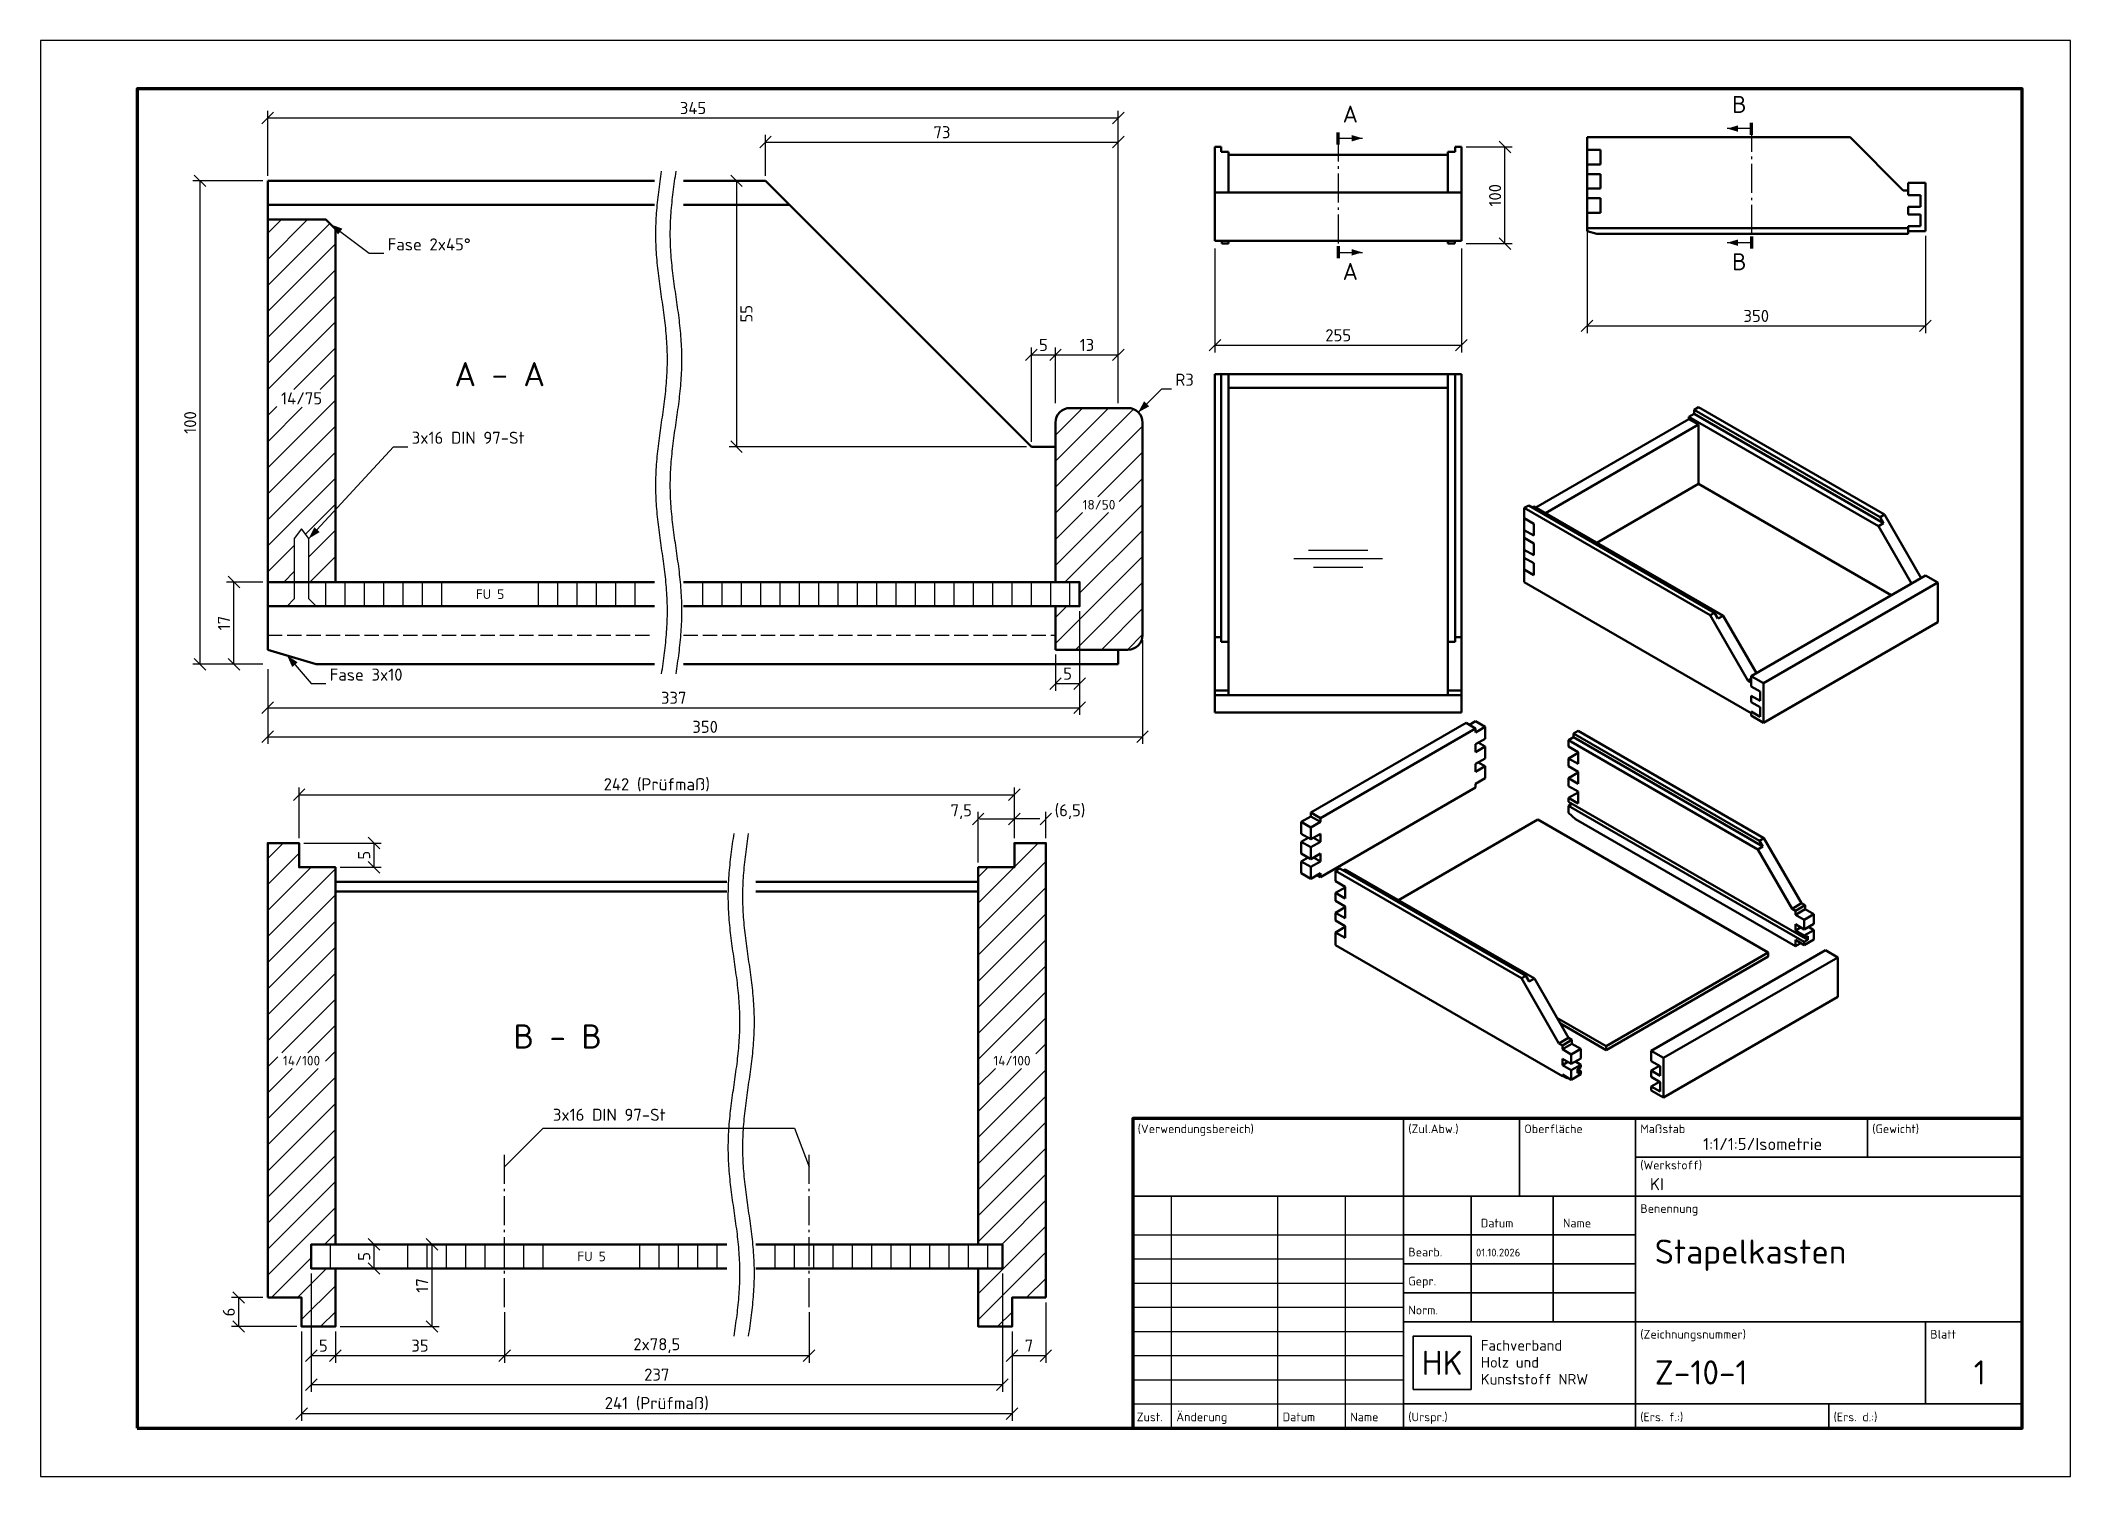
# Model space of a CAD drawing. Header units: millimetres. Extents: x 0 to 420, y 0 to 297.
import ezdxf
from ezdxf.enums import TextEntityAlignment as Align

# ---------------------------------------------------------------- set-up
doc = ezdxf.new("R2010")
doc.units = ezdxf.units.MM
doc.linetypes.add('ISO_STRICHPUNKT', pattern=[8.5, 6, -1, 0.5, -1])
doc.linetypes.add('ISO_VERDECKT', pattern=[4, 3, -1])
for name, color, linetype, lineweight in [('Bemassung', 3, 'Continuous', 25), ('Duenn', 8, 'Continuous', 25), ('Kontur', 7, 'Continuous', 50), ('Mittellinie', 1, 'ISO_STRICHPUNKT', 25), ('Rahmen', 7, 'Continuous', 70), ('Schnittverlauf', 1, 'Continuous', 70), ('Schraffur', 8, 'Continuous', 18), ('Schriftfeld', 7, 'Continuous', 35), ('Text', 7, 'Continuous', 25), ('Verdeckt', 6, 'ISO_VERDECKT', 25)]:
    doc.layers.add(name, color=color, linetype=linetype, lineweight=lineweight)
doc.styles.add('ISO', font='isocpeur.ttf')
doc.dimstyles.new('TISCHLER', dxfattribs={"dimtxt": 2.5, "dimasz": 2.5, "dimexe": 1.5, "dimexo": 1, "dimgap": 0.8, "dimtad": 1, "dimdec": 1, "dimtxsty": 'ISO', "dimtsz": 1.2, "dimcen": 2.5, "dimclrd": 3, "dimclre": 3, "dimclrt": 7, "dimazin": 3, "dimtfac": 1, "dimtmove": 0, "dimatfit": 3, "dimlwd": 25, "dimlwe": 25})

msp = doc.modelspace()

# ---------------------------------------------------------------- hatches: boundary and pattern name
at = {"layer": 'Schraffur'}
h = msp.add_hatch(dxfattribs=at)
h.set_pattern_fill('ANSI31', scale=1.2)
h.paths.add_polyline_path([(47, 185), (61, 185), (61, 258), (59, 260), (47, 260)])
h.paths.add_polyline_path([(55.5, 185), (55.5, 194), (54, 196), (52.5, 194), (52.5, 185)])
h.paths.add_polyline_path([(48.9, 221.15), (59.1, 221.15), (59.1, 224.85), (48.9, 224.85)])
h = msp.add_hatch(dxfattribs=at)
h.set_pattern_fill('ANSI31', scale=1.2)
h.paths.add_polyline_path([(210, 171), (225, 171, 0.414214), (228, 174), (228, 218, 0.414214), (225, 221), (213, 221, 0.414214), (210, 218), (210, 185), (215, 185), (215, 180), (210, 180)])
h.paths.add_polyline_path([(214.8, 199.4), (223.2, 199.4), (223.2, 202.6), (214.8, 202.6)])
h = msp.add_hatch(dxfattribs=at)
h.set_pattern_fill('ANSI31', scale=1.2)
h.paths.add_polyline_path([(47, 37), (47, 131), (53.5, 131), (53.5, 126), (61, 126), (61, 48), (56, 48), (56, 43), (61, 43), (61, 31), (54, 31), (54, 37)])
h.paths.add_polyline_path([(49.08, 84.4), (58.92, 84.4), (58.92, 87.6), (49.08, 87.6)])
h = msp.add_hatch(dxfattribs=at)
h.set_pattern_fill('ANSI31', scale=1.2)
h.paths.add_polyline_path([(208, 37), (208, 131), (201.5, 131), (201.5, 126), (194, 126), (194, 48), (199, 48), (199, 43), (194, 43), (194, 31), (201, 31), (201, 37)])
h.paths.add_polyline_path([(196.08, 84.4), (205.92, 84.4), (205.92, 87.6), (196.08, 87.6)])

# ---------------------------------------------------------------- linework, layer by layer
at = {"layer": 'Bemassung'}
for p, q in [((354, 278.8), (349, 278.8)), ((268.5, 276.8), (273.5, 276.8)), ((268.5, 253.2), (273.5, 253.2)), ((354, 255.2), (349, 255.2))]:
    msp.add_line(p, q, dxfattribs=at)
for points in [[(60, 259), (68, 253), (71, 253)], [(227.1, 220.1), (232, 225), (234, 225)], [(55.5, 194), (73, 213), (76, 213)], [(51, 169.8), (56, 164), (59, 164)], [(96, 64), (104, 72), (156, 72), (159, 64)]]:
    msp.add_lwpolyline(points, dxfattribs=at)
for points in [[(273.5, 276.8), (271.3, 277.46), (271.3, 276.14)], [(349, 278.8), (351.2, 278.14), (351.2, 279.46)], [(60, 259), (61.55, 256.9), (62.45, 258.1)], [(273.5, 253.2), (271.3, 253.86), (271.3, 252.54)], [(349, 255.2), (351.2, 254.54), (351.2, 255.86)], [(227.1, 220.1), (229.4, 221.34), (228.34, 222.4)], [(55.5, 194), (57.75, 195.33), (56.64, 196.35)], [(51, 169.8), (52.06, 167.42), (53.2, 168.4)]]:
    msp.add_solid(points, dxfattribs=at)
at = {"layer": 'Duenn'}
for p, q in [((259.32, 189.85), (277.68, 189.85)), ((262.38, 191.6), (274.62, 191.6)), ((59, 180), (59, 185)), ((63, 180), (63, 185)), ((67, 180), (67, 185)), ((71, 180), (71, 185)), ((75, 180), (75, 185)), ((79, 180), (79, 185)), ((83, 180), (83, 185)), ((103, 180), (103, 185)), ((107, 180), (107, 185)), ((111, 180), (111, 185)), ((115, 180), (115, 185)), ((119, 180), (119, 185)), ((123, 180), (123, 185)), ((137, 180), (137, 185)), ((141, 180), (141, 185)), ((145, 180), (145, 185)), ((149, 180), (149, 185)), ((153, 180), (153, 185)), ((157, 180), (157, 185)), ((161, 180), (161, 185)), ((165, 180), (165, 185)), ((169, 180), (169, 185)), ((173, 180), (173, 185)), ((177, 180), (177, 185)), ((181, 180), (181, 185)), ((185, 180), (185, 185)), ((189, 180), (189, 185)), ((193, 180), (193, 185)), ((197, 180), (197, 185)), ((201, 180), (201, 185)), ((205, 180), (205, 185)), ((209, 180), (209, 185)), ((213, 180), (213, 185)), ((263.4, 188.1), (273.6, 188.1)), ((234, 10), (234, 58)), ((256, 10), (256, 58)), ((270, 10), (270, 58)), ((60, 43), (60, 48)), ((76, 43), (76, 48)), ((80, 43), (80, 48)), ((84, 43), (84, 48)), ((88, 43), (88, 48)), ((92, 43), (92, 48)), ((96, 43), (96, 48)), ((100, 43), (100, 48)), ((104, 43), (104, 48)), ((124, 43), (124, 48)), ((128, 43), (128, 48)), ((132, 43), (132, 48)), ((136, 43), (136, 48)), ((140, 43), (140, 48)), ((152, 43), (152, 48)), ((156, 43), (156, 48)), ((160, 43), (160, 48)), ((164, 43), (164, 48)), ((168, 43), (168, 48)), ((172, 43), (172, 48)), ((176, 43), (176, 48)), ((180, 43), (180, 48)), ((184, 43), (184, 48)), ((188, 43), (188, 48)), ((192, 43), (192, 48)), ((196, 43), (196, 48)), ((226, 50), (282, 50)), ((226, 45), (282, 45)), ((226, 40), (282, 40)), ((226, 35), (282, 35)), ((226, 30), (282, 30)), ((226, 25), (282, 25)), ((226, 20), (282, 20)), ((226, 15), (282, 15))]:
    msp.add_line(p, q, dxfattribs=at)
for points in [[(0, 0), (420, 0), (420, 297), (0, 297)], [(51, 180), (57, 180), (55.5, 181.5), (55.5, 194), (54, 196), (52.5, 194), (52.5, 181.5)]]:
    msp.add_lwpolyline(points, close=True, dxfattribs=at)
for points in [[(128.5, 166), (129.1, 170.33), (129.54, 174.67), (129.7, 179), (129.54, 183.33), (129.1, 187.67), (128.5, 192), (127.9, 196.33), (127.46, 200.67), (127.3, 205), (127.46, 209.33), (127.9, 213.67), (128.5, 218), (129.1, 222.33), (129.54, 226.67), (129.7, 231), (129.54, 235.33), (129.1, 239.67), (128.5, 244), (127.9, 248.33), (127.46, 252.67), (127.3, 257), (127.46, 261.33), (127.9, 265.67), (128.5, 270)], [(131.5, 166), (132.1, 170.33), (132.54, 174.67), (132.7, 179), (132.54, 183.33), (132.1, 187.67), (131.5, 192), (130.9, 196.33), (130.46, 200.67), (130.3, 205), (130.46, 209.33), (130.9, 213.67), (131.5, 218), (132.1, 222.33), (132.54, 226.67), (132.7, 231), (132.54, 235.33), (132.1, 239.67), (131.5, 244), (130.9, 248.33), (130.46, 252.67), (130.3, 257), (130.46, 261.33), (130.9, 265.67), (131.5, 270)], [(143.5, 29), (144.1, 33.33), (144.54, 37.67), (144.7, 42), (144.54, 46.33), (144.1, 50.67), (143.5, 55), (142.9, 59.33), (142.46, 63.67), (142.3, 68), (142.46, 72.33), (142.9, 76.67), (143.5, 81), (144.1, 85.33), (144.54, 89.67), (144.7, 94), (144.54, 98.33), (144.1, 102.67), (143.5, 107), (142.9, 111.33), (142.46, 115.67), (142.3, 120), (142.46, 124.33), (142.9, 128.67), (143.5, 133)], [(146.5, 29), (147.1, 33.33), (147.54, 37.67), (147.7, 42), (147.54, 46.33), (147.1, 50.67), (146.5, 55), (145.9, 59.33), (145.46, 63.67), (145.3, 68), (145.46, 72.33), (145.9, 76.67), (146.5, 81), (147.1, 85.33), (147.54, 89.67), (147.7, 94), (147.54, 98.33), (147.1, 102.67), (146.5, 107), (145.9, 111.33), (145.46, 115.67), (145.3, 120), (145.46, 124.33), (145.9, 128.67), (146.5, 133)]]:
    msp.add_spline(points, degree=3, dxfattribs=at)
at = {"layer": 'Kontur'}
for p, q in [((243, 255.6), (243, 275)), ((243, 275), (244.3, 275)), ((244.3, 274.01), (244.3, 275)), ((244.3, 274), (245.8, 274)), ((245.8, 265.55), (245.8, 274)), ((245.8, 273.4), (291.2, 273.4)), ((291.2, 274), (292.7, 274)), ((291.2, 265.55), (291.2, 274)), ((292.7, 275), (294, 275)), ((292.7, 274.01), (292.7, 275)), ((294, 255.6), (294, 275)), ((320, 277), (374.4, 277)), ((320, 257.6), (320, 277)), ((320, 274.4), (322.8, 274.4)), ((322.8, 271.4), (322.8, 274.4)), ((385.4, 266), (374.4, 277)), ((320, 271.4), (322.8, 271.4)), ((320, 269.4), (322.8, 269.4)), ((322.8, 266.4), (322.8, 269.4)), ((47, 260), (47, 268)), ((47, 268), (127, 268)), ((133, 268), (150, 268)), ((150, 268), (205, 213)), ((243, 265.6), (294, 265.6)), ((320, 266.4), (322.8, 266.4)), ((385.4, 266), (386.4, 266)), ((386.4, 265), (386.4, 267.6)), ((386.4, 267.6), (390, 267.6)), ((386.4, 265), (389, 265)), ((389, 262.6), (389, 265)), ((390, 257.6), (390, 267.6)), ((47, 263), (127, 263)), ((133, 263), (155, 263)), ((320, 264.4), (322.8, 264.4)), ((320, 261.4), (322.8, 261.4)), ((322.8, 261.4), (322.8, 264.4)), ((386.4, 261), (386.4, 262.6)), ((386.4, 262.6), (389, 262.6)), ((386.4, 261), (389, 261)), ((389, 258.6), (389, 261)), ((320, 258.2), (386.4, 258.2)), ((322, 257), (320, 257.6)), ((322, 257), (386.4, 257)), ((386.4, 257), (386.4, 258.6)), ((386.4, 258.6), (389, 258.6)), ((386.4, 257.6), (390, 257.6)), ((243, 255.6), (294, 255.6)), ((244.4, 255), (244.4, 255.6)), ((244.4, 255), (245.8, 255)), ((245.8, 255), (245.8, 255.6)), ((291.2, 255), (291.2, 255.6)), ((291.2, 255), (292.6, 255)), ((292.6, 255), (292.6, 255.6)), ((243, 158), (243, 228)), ((243, 228), (294, 228)), ((244.3, 172.61), (244.3, 228)), ((245.8, 161.6), (245.8, 228)), ((291.2, 161.6), (291.2, 228)), ((292.7, 172.61), (292.7, 228)), ((294, 158), (294, 228)), ((245.8, 225.2), (291.2, 225.2)), ((309.4, 200.41), (341.08, 218.7)), ((341.08, 219.19), (342.14, 219.8)), ((380.26, 196.57), (341.08, 219.19)), ((341.08, 218.7), (341.08, 219.19)), ((343.06, 217.56), (341.08, 218.7)), ((342.14, 220.62), (343.06, 221.15)), ((380.61, 198.41), (342.14, 220.62)), ((342.14, 219.8), (342.14, 220.62)), ((381.32, 197.19), (342.14, 219.8)), ((381.53, 198.94), (343.06, 221.15)), ((311.38, 199.27), (343.06, 217.56)), ((343.06, 205.31), (343.06, 217.56)), ((205, 213), (210, 213)), ((321.99, 193.14), (343.06, 205.31)), ((382.94, 182.29), (343.06, 205.31)), ((307, 200.33), (307.92, 200.86)), ((345.47, 178.12), (307, 200.33)), ((307, 184.98), (307, 200.33)), ((308.98, 197.06), (307, 198.21)), ((346.39, 178.65), (307.92, 200.86)), ((308.7, 200.49), (308.98, 200.66)), ((348.15, 178.04), (308.98, 200.66)), ((380.61, 198.41), (381.53, 198.94)), ((381.31, 197.2), (380.61, 198.41)), ((389.11, 185.82), (381.53, 198.94)), ((308.98, 194.61), (307, 195.76)), ((308.98, 192.98), (307, 194.12)), ((308.98, 194.61), (308.98, 197.06)), ((380.26, 196.57), (381.32, 197.19)), ((387.13, 184.67), (380.26, 196.57)), ((308.98, 190.53), (307, 191.68)), ((308.98, 188.9), (307, 190.04)), ((308.98, 190.53), (308.98, 192.98)), ((47, 185), (127, 185)), ((47, 180), (47, 185)), ((133, 185), (215, 185)), ((215, 180), (215, 185)), ((308.98, 186.45), (307, 187.59)), ((353.95, 157.87), (307, 184.98)), ((308.98, 186.45), (308.98, 188.9)), ((353.95, 165.55), (390.01, 186.37)), ((356.5, 164.08), (392.56, 184.9)), ((392.56, 184.9), (390.01, 186.37)), ((392.56, 176.73), (392.56, 184.9)), ((47, 180), (127, 180)), ((47, 171), (47, 180)), ((133, 180), (215, 180)), ((345.47, 178.12), (346.39, 178.65)), ((353.24, 164.65), (345.47, 178.12)), ((347.08, 177.44), (346.39, 178.65)), ((347.09, 177.43), (348.15, 178.04)), ((355.03, 166.14), (348.15, 178.04)), ((356.5, 155.91), (392.56, 176.73)), ((243, 173.6), (244.3, 173.6)), ((244.3, 172.6), (245.8, 172.6)), ((291.2, 172.6), (292.7, 172.6)), ((292.7, 173.6), (294, 173.6)), ((47, 171), (57, 168)), ((57, 168), (127, 168)), ((133, 168), (223, 168)), ((223, 168), (223, 171)), ((353.24, 164.65), (353.9, 165.03)), ((353.95, 164.24), (353.24, 164.65)), ((353.95, 163.42), (353.95, 165.55)), ((356.5, 164.08), (353.95, 165.55)), ((356.5, 155.91), (356.5, 164.08)), ((243, 162.6), (245.8, 162.6)), ((243, 161.6), (294, 161.6)), ((291.2, 162.6), (294, 162.6)), ((355.79, 162.36), (353.95, 163.42)), ((353.95, 160.16), (353.95, 161.46)), ((355.79, 160.4), (353.95, 161.46)), ((355.79, 159.1), (353.95, 160.16)), ((355.79, 160.4), (355.79, 162.36)), ((243, 158), (294, 158)), ((262.84, 137.33), (294.94, 155.87)), ((296.92, 154.72), (294.94, 155.87)), ((295.65, 155.46), (296.92, 156.19)), ((298.9, 155.05), (296.92, 156.19)), ((353.95, 157.38), (353.95, 158.2)), ((355.79, 157.14), (353.95, 158.2)), ((356.5, 155.91), (353.95, 157.38)), ((355.79, 157.14), (355.79, 159.1)), ((264.82, 136.19), (296.92, 154.72)), ((296.92, 153.91), (298.9, 155.05)), ((296.92, 153.91), (296.92, 154.72)), ((296.92, 151.46), (298.9, 152.6)), ((296.92, 149.82), (296.92, 151.46)), ((298.9, 150.97), (297.49, 151.78)), ((298.9, 152.6), (298.9, 155.05)), ((316.15, 152.27), (317.21, 152.89)), ((316.15, 150.97), (316.15, 152.27)), ((355.33, 129.66), (316.15, 152.27)), ((317.21, 153.7), (318.13, 154.23)), ((355.68, 131.49), (317.21, 153.7)), ((317.21, 152.89), (317.21, 153.7)), ((356.39, 130.27), (317.21, 152.89)), ((356.6, 132.02), (318.13, 154.23)), ((296.92, 149.82), (298.9, 150.97)), ((296.92, 147.37), (298.9, 148.52)), ((296.92, 145.74), (296.92, 147.37)), ((298.9, 146.88), (297.49, 147.7)), ((298.9, 148.52), (298.9, 150.97)), ((318.13, 149.82), (316.15, 150.97)), ((316.15, 148.52), (318.13, 149.66)), ((316.15, 146.88), (316.15, 148.52)), ((318.13, 147.37), (316.15, 148.52)), ((318.13, 147.37), (318.13, 149.82)), ((296.92, 145.74), (298.9, 146.88)), ((296.92, 143.29), (298.9, 144.44)), ((296.92, 142.48), (296.92, 143.29)), ((298.9, 144.44), (298.9, 146.88)), ((318.13, 145.74), (316.15, 146.88)), ((316.15, 144.44), (318.13, 145.58)), ((316.15, 142.8), (316.15, 144.44)), ((318.13, 143.29), (316.15, 144.44)), ((318.13, 141.66), (316.15, 142.8)), ((318.13, 143.29), (318.13, 145.74)), ((264.82, 123.94), (296.92, 142.48)), ((316.15, 140.35), (318.13, 141.5)), ((316.15, 139.54), (316.15, 140.35)), ((318.13, 139.21), (316.15, 140.35)), ((365.65, 110.96), (316.15, 139.54)), ((316.15, 138.72), (316.86, 139.13)), ((364.94, 110.55), (316.15, 138.72)), ((316.15, 137.25), (316.15, 138.72)), ((318.13, 139.21), (318.13, 141.66)), ((260.86, 135.37), (262.84, 136.52)), ((260.86, 132.92), (260.86, 135.37)), ((262.84, 134.23), (260.86, 135.37)), ((264.82, 136.19), (262.84, 137.33)), ((262.84, 136.52), (262.84, 137.33)), ((264.82, 135.37), (262.84, 136.52)), ((262.84, 134.23), (264.82, 135.37)), ((264.82, 135.37), (264.82, 136.19)), ((280.94, 119.21), (309.79, 135.86)), ((357.45, 108.35), (309.79, 135.86)), ((317.57, 135.94), (316.15, 137.25)), ((363.11, 109.65), (317.57, 135.94)), ((262.84, 131.78), (260.86, 132.92)), ((260.86, 131.29), (262.27, 132.11)), ((260.86, 128.84), (260.86, 131.29)), ((262.84, 130.15), (260.86, 131.29)), ((262.84, 131.78), (262.84, 134.23)), ((262.84, 131.78), (264.82, 132.92)), ((262.84, 130.15), (264.82, 131.29)), ((264.82, 131.29), (263.4, 132.11)), ((264.82, 131.29), (264.82, 132.92)), ((355.33, 129.66), (356.39, 130.27)), ((355.68, 131.49), (356.6, 132.02)), ((356.38, 130.28), (355.68, 131.49)), ((364.38, 118.55), (356.6, 132.02)), ((262.84, 127.7), (260.86, 128.84)), ((260.86, 127.21), (262.27, 128.02)), ((262.84, 126.06), (260.86, 127.21)), ((260.86, 124.76), (260.86, 127.21)), ((262.84, 127.7), (262.84, 130.15)), ((262.84, 127.7), (264.82, 128.84)), ((262.84, 126.06), (264.82, 127.21)), ((262.84, 123.61), (262.84, 126.06)), ((264.82, 127.21), (263.4, 128.02)), ((264.82, 127.21), (264.82, 128.84)), ((362.4, 117.41), (355.33, 129.66)), ((61, 123), (142, 123)), ((148, 123), (194, 123)), ((262.84, 123.61), (260.86, 124.76)), ((262.84, 123.61), (264.82, 124.76)), ((264.82, 123.94), (264.11, 124.35)), ((264.82, 123.94), (264.82, 124.76)), ((267.93, 125.25), (268.85, 125.78)), ((306.4, 103.04), (267.93, 125.25)), ((267.93, 123.12), (267.93, 125.25)), ((269.91, 121.98), (267.93, 123.12)), ((267.93, 120.68), (269.91, 121.82)), ((307.31, 103.57), (268.85, 125.78)), ((269.63, 125.41), (269.91, 125.57)), ((309.08, 102.96), (269.91, 125.57)), ((269.91, 119.53), (269.91, 121.98)), ((61, 121), (142, 121)), ((148, 121), (194, 121)), ((267.93, 119.04), (267.93, 120.68)), ((269.91, 119.53), (267.93, 120.68)), ((269.91, 117.9), (267.93, 119.04)), ((267.93, 116.59), (269.91, 117.74)), ((269.91, 115.45), (269.91, 117.9)), ((362.4, 117.41), (364.38, 118.55)), ((363.11, 117), (365.09, 118.14)), ((365.09, 118.14), (364.38, 118.55)), ((365.09, 117.33), (365.09, 118.14)), ((267.93, 114.96), (267.93, 116.59)), ((269.91, 115.45), (267.93, 116.59)), ((269.91, 113.82), (267.93, 114.96)), ((267.93, 112.51), (269.91, 113.65)), ((269.91, 111.37), (269.91, 113.82)), ((363.11, 117), (362.4, 117.41)), ((363.11, 116.18), (365.09, 117.33)), ((363.11, 116.18), (363.11, 117)), ((364.94, 115.12), (363.11, 116.18)), ((363.11, 112.92), (363.11, 114.22)), ((364.94, 113.16), (363.11, 114.22)), ((363.11, 112.92), (364.3, 113.61)), ((364.94, 115.12), (366.92, 116.27)), ((364.94, 113.16), (364.94, 115.12)), ((364.94, 113.16), (366.92, 114.31)), ((366.92, 116.27), (365.09, 117.33)), ((366.92, 113), (365.79, 113.65)), ((366.92, 114.31), (366.92, 116.27)), ((267.93, 109.9), (267.93, 112.51)), ((269.91, 111.37), (267.93, 112.51)), ((314.88, 82.79), (267.93, 109.9)), ((364.94, 111.86), (363.11, 112.92)), ((363.11, 109.65), (363.11, 110.96)), ((364.94, 109.9), (363.11, 110.96)), ((363.11, 109.65), (364.1, 110.22)), ((364.1, 110.22), (364.1, 110.39)), ((364.94, 111.86), (366.92, 113)), ((364.94, 111.37), (364.94, 111.86)), ((364.94, 111.37), (365.65, 111.78)), ((364.94, 109.9), (366.92, 111.04)), ((364.94, 110.55), (365.65, 110.96)), ((364.94, 109.9), (364.94, 110.55)), ((365.65, 110.96), (365.65, 111.78)), ((366.92, 111.04), (366.92, 113)), ((323.93, 89), (357.45, 108.35)), ((323.93, 88.18), (357.45, 107.53)), ((333.27, 88.02), (369.33, 108.84)), ((335.81, 86.55), (371.87, 107.37)), ((357.45, 107.53), (357.45, 108.35)), ((371.87, 107.37), (369.33, 108.84)), ((371.87, 99.2), (371.87, 107.37)), ((306.4, 103.04), (307.31, 103.57)), ((314.17, 89.57), (306.4, 103.04)), ((308.01, 102.36), (307.31, 103.57)), ((308.02, 102.34), (309.08, 102.96)), ((316.15, 90.71), (309.08, 102.96)), ((335.81, 78.38), (371.87, 99.2)), ((323.93, 89), (313.75, 94.87)), ((323.93, 88.18), (314.46, 93.65)), ((314.17, 89.57), (316.15, 90.71)), ((314.88, 89.16), (314.17, 89.57)), ((314.88, 89.16), (316.86, 90.3)), ((314.88, 88.34), (316.86, 89.48)), ((314.88, 88.34), (314.88, 89.16)), ((316.72, 87.28), (314.88, 88.34)), ((316.86, 90.3), (316.15, 90.71)), ((316.72, 87.28), (318.7, 88.42)), ((316.86, 89.48), (316.86, 90.3)), ((318.7, 88.42), (316.86, 89.48)), ((318.7, 86.46), (318.7, 88.42)), ((323.93, 88.18), (323.93, 89)), ((314.88, 85.08), (314.88, 86.38)), ((316.72, 85.32), (314.88, 86.38)), ((314.88, 85.08), (316.01, 85.73)), ((316.72, 84.01), (314.88, 85.08)), ((316.72, 85.32), (316.72, 87.28)), ((316.72, 85.32), (318.7, 86.46)), ((316.72, 84.01), (318.7, 85.16)), ((316.72, 82.05), (316.72, 84.01)), ((318.7, 85.16), (317.57, 85.81)), ((317.99, 84.26), (318.7, 84.67)), ((317.99, 83.44), (317.99, 84.26)), ((318.7, 83.85), (317.99, 84.26)), ((318.7, 84.67), (318.7, 85.16)), ((335.81, 86.55), (333.27, 88.02)), ((333.27, 85.89), (333.27, 88.02)), ((335.1, 84.83), (333.27, 85.89)), ((333.27, 83.93), (334.96, 84.91)), ((335.1, 82.87), (335.1, 84.83)), ((335.81, 78.38), (335.81, 86.55)), ((314.88, 82.79), (314.88, 83.12)), ((316.72, 82.05), (314.88, 83.12)), ((314.88, 82.79), (315.14, 82.94)), ((315.87, 82.38), (315.02, 82.87)), ((315.87, 82.38), (315.87, 82.54)), ((315.87, 82.38), (316.01, 82.46)), ((316.72, 82.05), (318.7, 83.2)), ((317.99, 83.44), (318.7, 83.85)), ((318.7, 83.2), (318.7, 83.85)), ((333.27, 82.63), (333.27, 83.93)), ((335.1, 82.87), (333.27, 83.93)), ((335.1, 81.56), (333.27, 82.63)), ((333.27, 80.67), (334.96, 81.65)), ((333.27, 79.85), (333.27, 80.67)), ((335.1, 79.61), (333.27, 80.67)), ((335.81, 78.38), (333.27, 79.85)), ((335.1, 79.61), (335.1, 81.56)), ((56, 48), (142, 48)), ((56, 43), (56, 48)), ((148, 48), (199, 48)), ((199, 43), (199, 48)), ((56, 43), (142, 43)), ((148, 43), (199, 43))]:
    msp.add_line(p, q, dxfattribs=at)
for points in [[(47, 185), (61, 185), (61, 258), (59, 260), (47, 260)], [(47, 37), (47, 131), (53.5, 131), (53.5, 126), (61, 126), (61, 48), (56, 48), (56, 43), (61, 43), (61, 31), (54, 31), (54, 37)], [(208, 37), (208, 131), (201.5, 131), (201.5, 126), (194, 126), (194, 48), (199, 48), (199, 43), (194, 43), (194, 31), (201, 31), (201, 37)]]:
    msp.add_lwpolyline(points, close=True, dxfattribs=at)
msp.add_lwpolyline([(210, 171), (225, 171, 0.414214), (228, 174), (228, 218, 0.414214), (225, 221), (213, 221, 0.414214), (210, 218), (210, 185), (215, 185), (215, 180), (210, 180)], format="xyb", close=True, dxfattribs=at)
at = {"layer": 'Mittellinie'}
for p, q in [((268.5, 278), (268.5, 252)), ((354, 280), (354, 254)), ((96, 35), (96, 67)), ((159, 35), (159, 67))]:
    msp.add_line(p, q, dxfattribs=at)
at = {"layer": 'Rahmen'}
for points in [[(20, 10), (410, 10), (410, 287), (20, 287)], [(226, 10), (410, 10), (410, 74), (226, 74)]]:
    msp.add_lwpolyline(points, close=True, dxfattribs=at)
at = {"layer": 'Schnittverlauf'}
for p, q in [((268.5, 275.5), (268.5, 278)), ((354, 277.5), (354, 280)), ((354, 256.5), (354, 254)), ((268.5, 254.5), (268.5, 252))]:
    msp.add_line(p, q, dxfattribs=at)
at = {"layer": 'Schriftfeld'}
for p, q in [((282, 10), (282, 74)), ((282, 58), (282, 74)), ((306, 58), (306, 74)), ((330, 10), (330, 74)), ((378, 66), (378, 74)), ((330, 66), (410, 66)), ((226, 58), (330, 58)), ((296, 32), (296, 58)), ((313, 32), (313, 58)), ((330, 58), (410, 58)), ((282, 50), (330, 50)), ((282, 44), (330, 44)), ((282, 38), (330, 38)), ((282, 32), (330, 32)), ((330, 32), (410, 32)), ((390, 15), (390, 32)), ((282, 15), (330, 15)), ((330, 15), (410, 15)), ((370, 10), (370, 15))]:
    msp.add_line(p, q, dxfattribs=at)
msp.add_lwpolyline([(284, 18), (296, 18), (296, 29), (284, 29)], close=True, dxfattribs=at)
at = {"layer": 'Verdeckt'}
for p, q in [((47, 174), (127, 174)), ((133, 174), (210, 174))]:
    msp.add_line(p, q, dxfattribs=at)

# ---------------------------------------------------------------- texts
at = {"layer": 'Text', "style": 'ISO'}
for s, p in [('A', (271, 279)), ('B', (351.5, 281))]:
    msp.add_text(s, height=3.5, dxfattribs=at).set_placement(p, align=Align.BOTTOM_CENTER)
for s, height, p in [('Fase 2x45°', 2.5, (71.8, 253.6)), ('R3', 2.5, (234.8, 225.6)), ('3x16 DIN 97-St', 2.5, (76.8, 213.6)), ('Fase 3x10', 2.5, (59.8, 164.6)), ('(Verwendungsbereich)', 1.8, (227, 71)), ('(Zul.Abw.)', 1.8, (283, 71)), ('Oberfläche', 1.8, (307, 71)), ('Maßstab', 1.8, (331, 71)), ('(Gewicht)', 1.8, (379, 71)), ('1:1/1:5/Isometrie', 2.5, (344, 67.5)), ('(Werkstoff)', 1.8, (331, 63.5)), ('KI', 2.5, (333, 59.2)), ('Benennung', 1.8, (331, 54.5)), ('Datum', 1.8, (298, 51.5)), ('Name', 1.8, (315, 51.5)), ('Bearb.', 1.8, (283, 45.5)), ('01.10.2026', 1.6, (297, 45.5)), ('Stapelkasten', 5, (334, 44)), ('Gepr.', 1.8, (283, 39.5)), ('Norm.', 1.8, (283, 33.5)), ('(Zeichnungsnummer)', 1.8, (331, 28.5)), ('Blatt', 1.8, (391, 28.5)), ('Fachverband', 2.2, (298, 26)), ('Holz und', 2.2, (298, 22.5)), ('Kunststoff NRW', 2.2, (298, 19)), ('Z-10-1', 5, (334, 19)), ('1', 5, (400, 19)), ('Zust.', 1.8, (226.8, 11.4)), ('Änderung', 1.8, (235, 11.4)), ('Datum', 1.8, (257, 11.4)), ('Name', 1.8, (271, 11.4)), ('(Urspr.)', 1.8, (283, 11.4)), ('(Ers. f.:)', 1.8, (331, 11.4)), ('(Ers. d.:)', 1.8, (371, 11.4))]:
    msp.add_text(s, height=height, dxfattribs=at).set_placement(p)
for s, p in [('B', (351.5, 253)), ('A', (271, 251))]:
    msp.add_text(s, height=3.5, dxfattribs=at).set_placement(p, align=Align.TOP_CENTER)
for s, height, p in [('A - A', 5, (95, 228)), ('14/75', 2.5, (54, 223)), ('18/50', 2, (219, 201)), ('FU 5', 2, (93, 182.5)), ('B - B', 5, (107, 91)), ('14/100', 2, (54, 86)), ('14/100', 2, (201, 86)), ('FU 5', 2, (114, 45.5)), ('HK', 5, (290, 23.5))]:
    msp.add_text(s, height=height, dxfattribs=at).set_placement(p, align=Align.MIDDLE_CENTER)
msp.add_text('3x16 DIN 97-St', height=2.5, dxfattribs=at).set_placement((106, 72.8), align=Align.BOTTOM_LEFT)

# ---------------------------------------------------------------- dimensions: what is measured, and where the dimension line sits
at = {"layer": 'Bemassung'}
for base, p1, p2, text in [((47, 281), (47, 268), (223, 221), '345'), ((150, 276), (150, 268), (223, 221), '73'), ((320, 238), (320, 259), (390, 257.6), '350'), ((243, 234), (243, 255), (294, 255), '255'), ((205, 232), (205, 213), (210, 221), '5'), ((210, 232), (210, 221), (223, 221), '13'), ((47, 159), (47, 168), (215, 180), '337'), ((210, 164), (210, 171), (215, 180), '5'), ((47, 153), (47, 168), (228, 174), '350'), ((53.5, 141), (53.5, 131), (201.5, 131), '242 (Prüfmaß)'), ((56, 25), (56, 43), (61, 31), '5'), ((56, 19), (56, 43), (199, 43), '237'), ((61, 25), (61, 31), (96, 35), '35'), ((96, 25), (96, 35), (159, 35), '2x78,5'), ((201, 25), (201, 31), (208, 37), '7'), ((54, 13), (54, 31), (201, 31), '241 (Prüfmaß)')]:
    msp.add_linear_dim(base=base, p1=p1, p2=p2, text=text, dimstyle='TISCHLER', dxfattribs=at).render()
for base, p1, p2, text in [((303, 255), (294, 255), (294, 275), '100'), ((33, 168), (47, 168), (47, 268), '100'), ((144, 268), (150, 268), (205, 213), '55'), ((40, 168), (47, 168), (47, 185), '17'), ((69, 126), (61, 126), (53.5, 131), '5'), ((81, 31), (61, 31), (77, 48), '17'), ((69, 43), (69, 43), (69, 48), '5'), ((41, 31), (54, 31), (47, 37), '6')]:
    msp.add_linear_dim(base=base, p1=p1, p2=p2, angle=90, text=text, dimstyle='TISCHLER', dxfattribs=at).render()
for base, p1, p2, location, text in [((194, 136), (194, 126), (201.5, 131), (190.5, 137.5), '7,5'), ((201.5, 136), (201.5, 131), (208, 131), (213, 137.5), '(6,5)')]:
    msp.add_linear_dim(base=base, p1=p1, p2=p2, location=location, text=text, dimstyle='TISCHLER', override={"dimtmove": 2}, dxfattribs=at).render()

doc.saveas('drawing.dxf')
